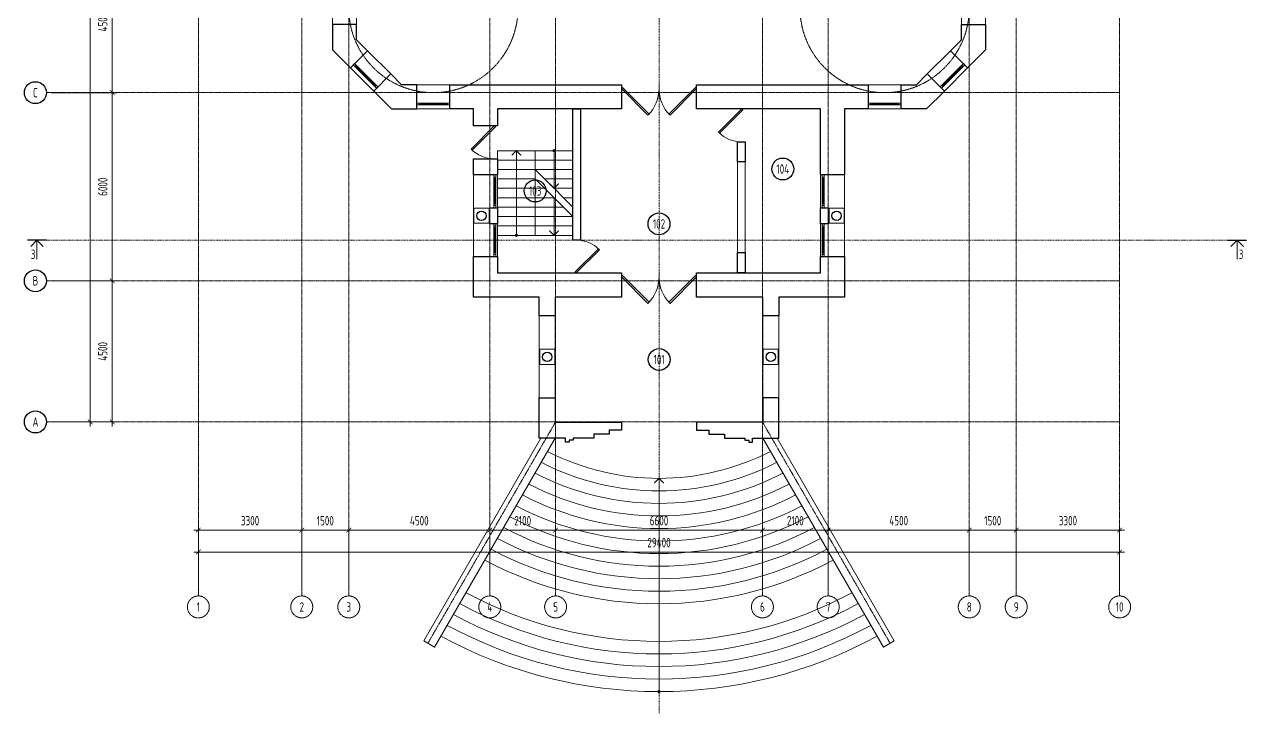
# Model space of a CAD drawing. Header units: millimetres. Extents: x -4890 to 184123, y 36 to 148549.
# Drawn here: x 68460 to 107460, y 36 to 22011 of the extents above; entities that cross this region are included whole.
import ezdxf

# ---------------------------------------------------------------- set-up
doc = ezdxf.new("R2010")
doc.units = ezdxf.units.MM
doc.linetypes.add('CENTERX2', pattern=[101.6, 63.5, -12.7, 12.7, -12.7])
doc.linetypes.add('DASHDOTX2', pattern=[50.8, 25.4, -12.7, 0, -12.7])
for name, color, linetype, lineweight in [('axis', 40, 'CENTERX2', 5), ('Dimension', 4, 'Continuous', 5), ('Door', 36, 'Continuous', 5), ('Marker', 30, 'Continuous', 5), ('Stair', 4, 'Continuous', 5), ('Wall_General', 5, 'Continuous', 30), ('Wall_Satelit', 253, 'Continuous', 5), ('Windows', 250, 'Continuous', 5)]:
    doc.layers.add(name, color=color, linetype=linetype, lineweight=lineweight)
doc.styles.add('OK300', font='isocpeur.ttf', dxfattribs={"width": 0.7, "height": 300})
doc.dimstyles.new('OK100', dxfattribs={"dimtxt": 300, "dimasz": 150, "dimexe": 150, "dimexo": 150, "dimgap": 150, "dimtad": 1, "dimdec": 0, "dimzin": 0, "dimdsep": 46, "dimtxsty": 'OK300', "dimblk": 'ARCHTICK', "dimcen": 150, "dimdle": 150, "dimclrd": 256, "dimclre": 256, "dimclrt": 256, "dimadec": 0, "dimazin": 0, "dimtfac": 1, "dimtdec": 0, "dimtofl": 0, "dimtmove": 0, "dimatfit": 3, "dimldrblk": 'DOT', "dimfxl": 1, "dimtolj": 1, "dimtzin": 0, "dimlwd": -1, "dimlwe": -1, "dimarcsym": 0})

# ---------------------------------------------------------------- blocks, each defined once
blk = doc.blocks.new('_ArchTick')
at = {"color": 0, "linetype": 'ByBlock', "const_width": 0.15}
blk.add_lwpolyline([(-0.5, -0.5), (0.5, 0.5)], dxfattribs=at)
blk = doc.blocks.new('*D179')
at = {"layer": 'Defpoints', "color": 0, "transparency": 16777216}
for p in [(69160, 45636), (69160, 9336), (70560, 9336)]:
    blk.add_point(p, dxfattribs=at)
at = {"layer": 'Dimension', "transparency": 16777216}
for p, q in [((69310, 45636), (70710, 45636)), ((70560, 45786), (70560, 9186)), ((69310, 9336), (70710, 9336))]:
    blk.add_line(p, q, dxfattribs=at)
at = {"layer": 'Dimension', "transparency": 16777216, "xscale": 150, "yscale": 150, "zscale": 150}
for p, rotation in [((70560, 45636), 90), ((70560, 9336), 270)]:
    blk.add_blockref('_ArchTick', p, dxfattribs=dict(at, rotation=rotation))
at = {"layer": 'Dimension', "transparency": 16777216, "insert": (70260, 27486), "char_height": 300, "attachment_point": 5, "rotation": 90, "style": 'OK300'}
blk.add_mtext('\\A1;36300', dxfattribs=at)
blk = doc.blocks.new('_Dot')
at = {"layer": 'Dimension', "color": 0, "lineweight": -2}
blk.add_line((-0.5, 0), (-1, 0), dxfattribs=at)
at = {"layer": 'Dimension', "color": 0, "const_width": 0.5}
blk.add_lwpolyline([(-0.25, 0, 1), (0.25, 0, 1)], format="xyb", close=True, dxfattribs=at)
blk = doc.blocks.new('*D185')
at = {"layer": 'Defpoints', "color": 0, "transparency": 16777216}
for p in [(69160, 24336), (69160, 19836), (71260, 19836)]:
    blk.add_point(p, dxfattribs=at)
at = {"layer": 'Dimension', "transparency": 16777216}
for p, q in [((69310, 24336), (71410, 24336)), ((71260, 24486), (71260, 19686)), ((69310, 19836), (71410, 19836))]:
    blk.add_line(p, q, dxfattribs=at)
at = {"layer": 'Dimension', "transparency": 16777216, "xscale": 150, "yscale": 150, "zscale": 150}
for p, rotation in [((71260, 24336), 90), ((71260, 19836), 270)]:
    blk.add_blockref('_ArchTick', p, dxfattribs=dict(at, rotation=rotation))
at = {"layer": 'Dimension', "transparency": 16777216, "insert": (70960, 22086), "char_height": 300, "attachment_point": 5, "rotation": 90, "style": 'OK300'}
blk.add_mtext('\\A1;4500', dxfattribs=at)
blk = doc.blocks.new('*D186')
at = {"layer": 'Defpoints', "color": 0, "transparency": 16777216}
for p in [(69160, 13836), (69160, 9336), (71260, 9336)]:
    blk.add_point(p, dxfattribs=at)
at = {"layer": 'Dimension', "transparency": 16777216}
for p, q in [((69310, 13836), (71410, 13836)), ((71260, 13986), (71260, 9186)), ((69310, 9336), (71410, 9336))]:
    blk.add_line(p, q, dxfattribs=at)
at = {"layer": 'Dimension', "transparency": 16777216, "xscale": 150, "yscale": 150, "zscale": 150}
for p, rotation in [((71260, 13836), 90), ((71260, 9336), 270)]:
    blk.add_blockref('_ArchTick', p, dxfattribs=dict(at, rotation=rotation))
at = {"layer": 'Dimension', "transparency": 16777216, "insert": (70960, 11586), "char_height": 300, "attachment_point": 5, "rotation": 90, "style": 'OK300'}
blk.add_mtext('\\A1;4500', dxfattribs=at)
blk = doc.blocks.new('*D187')
at = {"layer": 'Defpoints', "color": 0, "transparency": 16777216}
for p in [(103410, 5186), (74010, 3786), (103410, 3786)]:
    blk.add_point(p, dxfattribs=at)
at = {"layer": 'Dimension', "transparency": 16777216}
for p, q in [((73860, 5186), (103560, 5186)), ((74010, 3936), (74010, 5336)), ((103410, 3936), (103410, 5336))]:
    blk.add_line(p, q, dxfattribs=at)
at = {"layer": 'Dimension', "transparency": 16777216, "xscale": 150, "yscale": 150, "zscale": 150, "rotation": 180}
blk.add_blockref('_ArchTick', (74010, 5186), dxfattribs=at)
at = {"layer": 'Dimension', "transparency": 16777216, "xscale": 150, "yscale": 150, "zscale": 150}
blk.add_blockref('_ArchTick', (103410, 5186), dxfattribs=at)
at = {"layer": 'Dimension', "transparency": 16777216, "insert": (88710, 5486), "char_height": 300, "attachment_point": 5, "style": 'OK300'}
blk.add_mtext('\\A1;29400', dxfattribs=at)
blk = doc.blocks.new('*D188')
at = {"layer": 'Defpoints', "color": 0, "transparency": 16777216}
for p in [(77310, 5886), (74010, 3786), (77310, 3786)]:
    blk.add_point(p, dxfattribs=at)
at = {"layer": 'Dimension', "transparency": 16777216}
for p, q in [((73860, 5886), (77460, 5886)), ((74010, 3936), (74010, 6036)), ((77310, 3936), (77310, 6036))]:
    blk.add_line(p, q, dxfattribs=at)
at = {"layer": 'Dimension', "transparency": 16777216, "xscale": 150, "yscale": 150, "zscale": 150, "rotation": 180}
blk.add_blockref('_ArchTick', (74010, 5886), dxfattribs=at)
at = {"layer": 'Dimension', "transparency": 16777216, "xscale": 150, "yscale": 150, "zscale": 150}
blk.add_blockref('_ArchTick', (77310, 5886), dxfattribs=at)
at = {"layer": 'Dimension', "transparency": 16777216, "insert": (75660, 6186), "char_height": 300, "attachment_point": 5, "style": 'OK300'}
blk.add_mtext('\\A1;3300', dxfattribs=at)
blk = doc.blocks.new('*D189')
at = {"layer": 'Defpoints', "color": 0, "transparency": 16777216}
for p in [(83310, 5886), (78810, 3786), (83310, 3786)]:
    blk.add_point(p, dxfattribs=at)
at = {"layer": 'Dimension', "transparency": 16777216}
for p, q in [((78660, 5886), (83460, 5886)), ((78810, 3936), (78810, 6036)), ((83310, 3936), (83310, 6036))]:
    blk.add_line(p, q, dxfattribs=at)
at = {"layer": 'Dimension', "transparency": 16777216, "xscale": 150, "yscale": 150, "zscale": 150, "rotation": 180}
blk.add_blockref('_ArchTick', (78810, 5886), dxfattribs=at)
at = {"layer": 'Dimension', "transparency": 16777216, "xscale": 150, "yscale": 150, "zscale": 150}
blk.add_blockref('_ArchTick', (83310, 5886), dxfattribs=at)
at = {"layer": 'Dimension', "transparency": 16777216, "insert": (81060, 6186), "char_height": 300, "attachment_point": 5, "style": 'OK300'}
blk.add_mtext('\\A1;4500', dxfattribs=at)
blk = doc.blocks.new('*D190')
at = {"layer": 'Defpoints', "color": 0, "transparency": 16777216}
for p in [(85410, 5886), (83310, 3786), (85410, 3786)]:
    blk.add_point(p, dxfattribs=at)
at = {"layer": 'Dimension', "transparency": 16777216}
for p, q in [((83160, 5886), (85560, 5886)), ((83310, 3936), (83310, 6036)), ((85410, 3936), (85410, 6036))]:
    blk.add_line(p, q, dxfattribs=at)
at = {"layer": 'Dimension', "transparency": 16777216, "xscale": 150, "yscale": 150, "zscale": 150, "rotation": 180}
blk.add_blockref('_ArchTick', (83310, 5886), dxfattribs=at)
at = {"layer": 'Dimension', "transparency": 16777216, "xscale": 150, "yscale": 150, "zscale": 150}
blk.add_blockref('_ArchTick', (85410, 5886), dxfattribs=at)
at = {"layer": 'Dimension', "transparency": 16777216, "insert": (84360, 6186), "char_height": 300, "attachment_point": 5, "style": 'OK300'}
blk.add_mtext('\\A1;2100', dxfattribs=at)
blk = doc.blocks.new('*D191')
at = {"layer": 'Defpoints', "color": 0, "transparency": 16777216}
for p in [(92010, 5886), (85410, 3786), (92010, 3786)]:
    blk.add_point(p, dxfattribs=at)
at = {"layer": 'Dimension', "transparency": 16777216}
for p, q in [((85260, 5886), (92160, 5886)), ((85410, 3936), (85410, 6036)), ((92010, 3936), (92010, 6036))]:
    blk.add_line(p, q, dxfattribs=at)
at = {"layer": 'Dimension', "transparency": 16777216, "xscale": 150, "yscale": 150, "zscale": 150, "rotation": 180}
blk.add_blockref('_ArchTick', (85410, 5886), dxfattribs=at)
at = {"layer": 'Dimension', "transparency": 16777216, "xscale": 150, "yscale": 150, "zscale": 150}
blk.add_blockref('_ArchTick', (92010, 5886), dxfattribs=at)
at = {"layer": 'Dimension', "transparency": 16777216, "insert": (88710, 6186), "char_height": 300, "attachment_point": 5, "style": 'OK300'}
blk.add_mtext('\\A1;6600', dxfattribs=at)
blk = doc.blocks.new('*D192')
at = {"layer": 'Defpoints', "color": 0, "transparency": 16777216}
for p in [(94110, 5886), (92010, 3786), (94110, 3786)]:
    blk.add_point(p, dxfattribs=at)
at = {"layer": 'Dimension', "transparency": 16777216}
for p, q in [((91860, 5886), (94260, 5886)), ((92010, 3936), (92010, 6036)), ((94110, 3936), (94110, 6036))]:
    blk.add_line(p, q, dxfattribs=at)
at = {"layer": 'Dimension', "transparency": 16777216, "xscale": 150, "yscale": 150, "zscale": 150, "rotation": 180}
blk.add_blockref('_ArchTick', (92010, 5886), dxfattribs=at)
at = {"layer": 'Dimension', "transparency": 16777216, "xscale": 150, "yscale": 150, "zscale": 150}
blk.add_blockref('_ArchTick', (94110, 5886), dxfattribs=at)
at = {"layer": 'Dimension', "transparency": 16777216, "insert": (93060, 6186), "char_height": 300, "attachment_point": 5, "style": 'OK300'}
blk.add_mtext('\\A1;2100', dxfattribs=at)
blk = doc.blocks.new('*D193')
at = {"layer": 'Defpoints', "color": 0, "transparency": 16777216}
for p in [(98610, 5886), (94110, 3786), (98610, 3786)]:
    blk.add_point(p, dxfattribs=at)
at = {"layer": 'Dimension', "transparency": 16777216}
for p, q in [((93960, 5886), (98760, 5886)), ((94110, 3936), (94110, 6036)), ((98610, 3936), (98610, 6036))]:
    blk.add_line(p, q, dxfattribs=at)
at = {"layer": 'Dimension', "transparency": 16777216, "xscale": 150, "yscale": 150, "zscale": 150, "rotation": 180}
blk.add_blockref('_ArchTick', (94110, 5886), dxfattribs=at)
at = {"layer": 'Dimension', "transparency": 16777216, "xscale": 150, "yscale": 150, "zscale": 150}
blk.add_blockref('_ArchTick', (98610, 5886), dxfattribs=at)
at = {"layer": 'Dimension', "transparency": 16777216, "insert": (96360, 6186), "char_height": 300, "attachment_point": 5, "style": 'OK300'}
blk.add_mtext('\\A1;4500', dxfattribs=at)
blk = doc.blocks.new('*D194')
at = {"layer": 'Defpoints', "color": 0, "transparency": 16777216}
for p in [(103410, 5886), (100110, 3786), (103410, 3786)]:
    blk.add_point(p, dxfattribs=at)
at = {"layer": 'Dimension', "transparency": 16777216}
for p, q in [((99960, 5886), (103560, 5886)), ((100110, 3936), (100110, 6036)), ((103410, 3936), (103410, 6036))]:
    blk.add_line(p, q, dxfattribs=at)
at = {"layer": 'Dimension', "transparency": 16777216, "xscale": 150, "yscale": 150, "zscale": 150, "rotation": 180}
blk.add_blockref('_ArchTick', (100110, 5886), dxfattribs=at)
at = {"layer": 'Dimension', "transparency": 16777216, "xscale": 150, "yscale": 150, "zscale": 150}
blk.add_blockref('_ArchTick', (103410, 5886), dxfattribs=at)
at = {"layer": 'Dimension', "transparency": 16777216, "insert": (101760, 6186), "char_height": 300, "attachment_point": 5, "style": 'OK300'}
blk.add_mtext('\\A1;3300', dxfattribs=at)
blk = doc.blocks.new('*D195')
at = {"layer": 'Defpoints', "color": 0, "transparency": 16777216}
for p in [(69160, 19836), (71260, 19836), (69160, 13836)]:
    blk.add_point(p, dxfattribs=at)
at = {"layer": 'Dimension', "transparency": 16777216}
for p, q in [((71260, 13686), (71260, 19986)), ((69310, 19836), (71410, 19836)), ((69310, 13836), (71410, 13836))]:
    blk.add_line(p, q, dxfattribs=at)
at = {"layer": 'Dimension', "transparency": 16777216, "xscale": 150, "yscale": 150, "zscale": 150}
for p, rotation in [((71260, 19836), 90), ((71260, 13836), 270)]:
    blk.add_blockref('_ArchTick', p, dxfattribs=dict(at, rotation=rotation))
at = {"layer": 'Dimension', "transparency": 16777216, "insert": (70960, 16836), "char_height": 300, "attachment_point": 5, "rotation": 90, "style": 'OK300'}
blk.add_mtext('\\A1;6000', dxfattribs=at)
blk = doc.blocks.new('*D197')
at = {"layer": 'Defpoints', "color": 0, "transparency": 16777216}
for p in [(78810, 5886), (77310, 3786), (78810, 3786)]:
    blk.add_point(p, dxfattribs=at)
at = {"layer": 'Dimension', "transparency": 16777216}
for p, q in [((77160, 5886), (78960, 5886)), ((77310, 3936), (77310, 6036)), ((78810, 3936), (78810, 6036))]:
    blk.add_line(p, q, dxfattribs=at)
at = {"layer": 'Dimension', "transparency": 16777216, "xscale": 150, "yscale": 150, "zscale": 150, "rotation": 180}
blk.add_blockref('_ArchTick', (77310, 5886), dxfattribs=at)
at = {"layer": 'Dimension', "transparency": 16777216, "xscale": 150, "yscale": 150, "zscale": 150}
blk.add_blockref('_ArchTick', (78810, 5886), dxfattribs=at)
at = {"layer": 'Dimension', "transparency": 16777216, "insert": (78060, 6186), "char_height": 300, "attachment_point": 5, "style": 'OK300'}
blk.add_mtext('\\A1;1500', dxfattribs=at)
blk = doc.blocks.new('*D198')
at = {"layer": 'Defpoints', "color": 0, "transparency": 16777216}
for p in [(100110, 5886), (98610, 3786), (100110, 3786)]:
    blk.add_point(p, dxfattribs=at)
at = {"layer": 'Dimension', "transparency": 16777216}
for p, q in [((98460, 5886), (100260, 5886)), ((98610, 3936), (98610, 6036)), ((100110, 3936), (100110, 6036))]:
    blk.add_line(p, q, dxfattribs=at)
at = {"layer": 'Dimension', "transparency": 16777216, "xscale": 150, "yscale": 150, "zscale": 150, "rotation": 180}
blk.add_blockref('_ArchTick', (98610, 5886), dxfattribs=at)
at = {"layer": 'Dimension', "transparency": 16777216, "xscale": 150, "yscale": 150, "zscale": 150}
blk.add_blockref('_ArchTick', (100110, 5886), dxfattribs=at)
at = {"layer": 'Dimension', "transparency": 16777216, "insert": (99360, 6186), "char_height": 300, "attachment_point": 5, "style": 'OK300'}
blk.add_mtext('\\A1;1500', dxfattribs=at)
blk = doc.blocks.new('*U64')
for p, q in [((0, 0), (0, -100)), ((-1000, 0), (-1000, -100))]:
    blk.add_line(p, q)
blk.add_lwpolyline([(0, 0), (-707, 707), (-738, 676), (-31, -31)], close=True)
blk.add_arc((0, 0), 1000, 135, 180)
blk = doc.blocks.new('*U63')
for p, q in [((0, 0), (0, -100)), ((1000, 0), (1000, -100))]:
    blk.add_line(p, q)
blk.add_lwpolyline([(0, 0), (707, 707), (738, 676), (31, -31)], close=True)
blk.add_arc((0, 0), 1000, 0, 45)

msp = doc.modelspace()

# ---------------------------------------------------------------- linework, layer by layer
at = {"layer": 'axis', "ltscale": 0.5}
for p, q in [((85409.7, 9336.3), (81333.7, 2276.5)), ((92009.7, 9336.3), (96085.6, 2276.5))]:
    msp.add_line(p, q, dxfattribs=at)
for points in [[(74009.7, 3786.3), (74009.7, 45636.3)], [(77309.7, 3786.3), (77309.7, 45636.3)], [(78809.7, 3786.3), (78809.7, 45636.3)], [(83309.7, 3786.3), (83309.7, 45636.3)], [(85409.7, 3786.3), (85409.7, 45636.3)], [(92009.7, 3786.3), (92009.7, 45636.3)], [(94109.7, 3786.3), (94109.7, 45636.3)], [(98609.7, 3786.3), (98609.7, 45636.3)], [(100109.7, 3786.3), (100109.7, 45636.3)], [(103409.7, 3786.3), (103409.7, 45636.3)], [(69159.7, 19836.3), (103409.7, 19836.3)], [(69159.7, 13836.3), (103409.7, 13836.3)], [(69159.7, 9336.3), (103409.7, 9336.3)]]:
    msp.add_lwpolyline(points, dxfattribs=at)
for centre in [(81509.7, 22536.3), (95909.7, 22536.3)]:
    msp.add_circle(centre, 2700, dxfattribs=at)
at = {"layer": 'axis', "color": 18, "linetype": 'Continuous', "lineweight": 30, "true_color": 0x000000}
for centre in [(68809.7, 19836.3), (68809.7, 13836.3), (68809.7, 9336.3)]:
    msp.add_circle(centre, 350, dxfattribs=at)
at = {"layer": 'axis', "color": 18, "true_color": 0x000000}
for centre in [(74009.7, 3436.3), (77309.7, 3436.3), (78809.7, 3436.3), (83309.7, 3436.3), (85409.7, 3436.3), (92009.7, 3436.3), (94109.7, 3436.3), (98609.7, 3436.3), (100109.7, 3436.3), (103409.7, 3436.3)]:
    msp.add_circle(centre, 350, dxfattribs=at)
at = {"layer": 'Marker', "linetype": 'DASHDOTX2'}
for p, q in [((88709.7, 48986.3), (88709.7, 36.3)), ((106859.7, 15131.3), (69159.7, 15131.3))]:
    msp.add_line(p, q, dxfattribs=at)
at = {"layer": 'Marker', "color": 18, "lineweight": 30, "true_color": 0x000000}
for points in [[(69159.7, 15131.3), (68559.7, 15131.3)], [(69059.7, 14931.3), (68859.7, 15131.3), (68659.7, 14931.3)], [(106859.7, 15131.3), (107459.7, 15131.3)], [(106959.7, 14931.3), (107159.7, 15131.3), (107359.7, 14931.3)]]:
    msp.add_lwpolyline(points, dxfattribs=at)
at = {"layer": 'Marker', "color": 18, "true_color": 0x000000}
for points in [[(68859.7, 15131.3), (68859.7, 14531.3)], [(107159.7, 15131.3), (107159.7, 14531.3)]]:
    msp.add_lwpolyline(points, dxfattribs=at)
at = {"layer": 'Marker', "linetype": 'Continuous', "lineweight": 30}
for centre in [(92659.7, 17401.3), (84759.7, 16701.3), (88709.7, 15651.3), (88714.7, 11326.3)]:
    msp.add_circle(centre, 350, dxfattribs=at)
at = {"layer": 'Stair'}
for points in [[(84759.7, 17686.3), (84759.7, 17986.3), (83559.7, 17986.3), (83559.7, 17686.3)], [(85959.7, 17686.3), (85959.7, 17986.3), (84759.7, 17986.3), (84759.7, 17686.3)], [(84759.7, 17386.3), (84759.7, 17686.3), (83559.7, 17686.3), (83559.7, 17386.3)], [(85959.7, 17386.3), (85959.7, 17686.3), (84759.7, 17686.3), (84759.7, 17386.3)], [(84759.7, 17086.3), (84759.7, 17386.3), (83559.7, 17386.3), (83559.7, 17086.3)], [(85959.7, 17086.3), (85959.7, 17386.3), (84759.7, 17386.3), (85059.7, 17086.3)], [(84759.7, 16786.3), (84759.7, 17086.3), (83559.7, 17086.3), (83559.7, 16786.3)], [(84759.7, 16486.3), (84759.7, 16786.3), (83559.7, 16786.3), (83559.7, 16486.3)], [(84759.7, 17086.3), (84759.7, 16786.3), (85059.7, 16786.3)], [(84759.7, 16786.3), (84759.7, 16486.3), (85359.7, 16486.3), (85059.7, 16786.3)], [(85959.7, 16786.3), (85959.7, 17086.3), (85059.7, 17086.3), (85359.7, 16786.3)], [(85959.7, 16486.3), (85959.7, 16786.3), (85359.7, 16786.3), (85659.7, 16486.3)], [(84759.7, 16186.3), (84759.7, 16486.3), (83559.7, 16486.3), (83559.7, 16186.3)], [(84759.7, 16486.3), (84759.7, 16186.3), (85659.7, 16186.3), (85359.7, 16486.3)], [(85959.7, 16186.3), (85959.7, 16486.3), (85659.7, 16486.3)], [(84759.7, 15886.3), (84759.7, 16186.3), (83559.7, 16186.3), (83559.7, 15886.3)], [(84759.7, 16186.3), (84759.7, 15886.3), (85959.7, 15886.3), (85659.7, 16186.3)], [(84759.7, 15586.3), (84759.7, 15886.3), (83559.7, 15886.3), (83559.7, 15586.3)], [(85959.7, 15586.3), (85959.7, 15886.3), (84759.7, 15886.3), (84759.7, 15586.3)], [(84759.7, 15286.3), (84759.7, 15586.3), (83559.7, 15586.3), (83559.7, 15286.3)], [(85959.7, 15286.3), (85959.7, 15586.3), (84759.7, 15586.3), (84759.7, 15286.3)], [(85398.1, 8816.3), (81550.2, 2151.5), (81203.8, 2351.5), (84936.2, 8816.3)], [(92021.2, 8816.3), (95869.1, 2151.5), (96215.5, 2351.5), (92483.1, 8816.3)]]:
    msp.add_lwpolyline(points, close=True, dxfattribs=at)
at = {"layer": 'Stair', "const_width": 40}
for points in [[(84309.7, 17836.3), (84159.7, 17986.3), (84009.7, 17836.3)], [(85209.7, 16936.3), (85359.7, 16786.3), (85509.7, 16936.3)], [(85209.7, 15436.3), (85359.7, 15286.3), (85509.7, 15436.3)], [(88859.7, 7386.3), (88709.7, 7536.3), (88559.7, 7386.3)]]:
    msp.add_lwpolyline(points, dxfattribs=at)
at = {"layer": 'Stair'}
for points in [[(84159.7, 17986.3), (84159.7, 15286.3)], [(85359.7, 16786.3), (85359.7, 17986.3)], [(85359.7, 15286.3), (85359.7, 16486.3)], [(88709.7, 7536.3), (88709.7, 736.3)]]:
    msp.add_lwpolyline(points, dxfattribs=at)
at = {"layer": 'Stair', "const_width": 50}
for points in [[(85359.7, 18011.3, 1), (85359.7, 17961.3, 1)], [(84159.7, 15261.3, 1), (84159.7, 15311.3, 1)], [(88709.7, 711.3, 1), (88709.7, 761.3, 1)]]:
    msp.add_lwpolyline(points, format="xyb", close=True, dxfattribs=at)
at = {"layer": 'Stair'}
for radius, start, end in [(7790, 242.84843, 297.15157), (8190, 242.70921, 297.29079), (8590, 242.58296, 297.41704), (8990, 242.46796, 297.53204), (9790, 242.26618, 297.73382), (9390, 242.36277, 297.63723), (10190, 242.17718, 297.82282), (10590, 242.09491, 297.90509), (10990, 242.01863, 297.98137), (11390, 241.94771, 298.05229), (11790, 241.8816, 298.1184), (13390, 241.6567, 298.3433), (12990, 241.70773, 298.29227), (13790, 241.60863, 298.39137), (14190, 241.56328, 298.43672), (14590, 241.52041, 298.47959)]:
    msp.add_arc((88709.7, 15326.3), radius, start, end, dxfattribs=at)
at = {"layer": 'Wall_General'}
for points in [[(79059.7, 22011.3), (78289.7, 22011.3), (78289.7, 21202.7), (78861.7, 20630.7), (79406.1, 21175.2), (79059.7, 21521.7)], [(98359.7, 22011.3), (99129.7, 22011.3), (99129.7, 21202.7), (98557.7, 20630.7), (98013.2, 21175.2), (98359.7, 21521.7)], [(80148.6, 20432.7), (79604.1, 19888.3), (80176.1, 19316.3), (80984.7, 19316.3), (80984.7, 20086.3), (80495, 20086.3)], [(97270.8, 20432.7), (97815.2, 19888.3), (97243.2, 19316.3), (96434.7, 19316.3), (96434.7, 20086.3), (96924.3, 20086.3)], [(82789.7, 18776.3), (82789.7, 19316.3), (82034.7, 19316.3), (82034.7, 20086.3), (87509.7, 20086.3), (87509.7, 19316.3), (83559.7, 19316.3), (83559.7, 18776.3)], [(93859.7, 17216.3), (93859.7, 19316.3), (89909.7, 19316.3), (89909.7, 20086.3), (95384.7, 20086.3), (95384.7, 19316.3), (94629.7, 19316.3), (94629.7, 17216.3)], [(86209.7, 19316.3), (86209.7, 15136.3), (85959.7, 15136.3), (85959.7, 19316.3)], [(91209.7, 17626.3), (91209.7, 18266.3), (91459.7, 18266.3), (91459.7, 17626.3)], [(82789.7, 17216.3), (82789.7, 17726.3), (83559.7, 17726.3), (83559.7, 17216.3)], [(83309.7, 15656.3), (83309.7, 16166.3), (83559.7, 16166.3), (83559.7, 15656.3)], [(93859.7, 15656.3), (93859.7, 16166.3), (94109.7, 16166.3), (94109.7, 15656.3)], [(84889.7, 12716.3), (84889.7, 13316.3), (82789.7, 13316.3), (82789.7, 14606.3), (83559.7, 14606.3), (83559.7, 14086.3), (87509.7, 14086.3), (87509.7, 13316.3), (85399.7, 13316.3), (85399.7, 12716.3)], [(92019.7, 12716.3), (92019.7, 13316.3), (89909.7, 13316.3), (89909.7, 14086.3), (93859.7, 14086.3), (93859.7, 14606.3), (94629.7, 14606.3), (94629.7, 13316.3), (92529.7, 13316.3), (92529.7, 12716.3)], [(91459.7, 14736.3), (91459.7, 14086.3), (91209.7, 14086.3), (91209.7, 14736.3)], [(87509.7, 9326.3), (87509.7, 9076.3), (87119.7, 9076.3), (87119.7, 8946.3), (86624.7, 8946.3), (86624.7, 8816.3), (85974.7, 8816.3), (85974.7, 8751.3), (85844.7, 8751.3), (85844.7, 8686.3), (85724.7, 8686.3), (85724.7, 8816.3), (84889.7, 8816.3), (84889.7, 10106.3), (85399.7, 10106.3), (85399.7, 9326.3)], [(89909.7, 9326.3), (89909.7, 9076.3), (90299.7, 9076.3), (90299.7, 8946.3), (90794.7, 8946.3), (90794.7, 8816.3), (91444.7, 8816.3), (91444.7, 8751.3), (91574.7, 8751.3), (91574.7, 8686.3), (91694.7, 8686.3), (91694.7, 8816.3), (92529.7, 8816.3), (92529.7, 10106.3), (92019.7, 10106.3), (92019.7, 9326.3)]]:
    msp.add_lwpolyline(points, close=True, dxfattribs=at)
for centre in [(83044.7, 15911.3), (94374.7, 15911.3), (85144.7, 11411.3), (92274.7, 11411.3)]:
    msp.add_circle(centre, 150, dxfattribs=at)
at = {"layer": 'Wall_Satelit'}
for points in [[(78289.7, 23061.3), (79059.7, 23061.3), (79059.7, 22011.3), (78289.7, 22011.3)], [(99129.7, 23061.3), (98359.7, 23061.3), (98359.7, 22011.3), (99129.7, 22011.3)], [(78861.7, 20630.7), (79604.1, 19888.3), (80148.6, 20432.7), (79406.1, 21175.2)], [(98557.7, 20630.7), (97815.2, 19888.3), (97270.8, 20432.7), (98013.2, 21175.2)], [(80984.7, 19316.3), (82034.7, 19316.3), (82034.7, 20086.3), (80984.7, 20086.3)], [(96434.7, 19316.3), (95384.7, 19316.3), (95384.7, 20086.3), (96434.7, 20086.3)], [(91209.7, 14736.3), (91459.7, 14736.3), (91459.7, 17626.3), (91209.7, 17626.3)], [(82789.7, 17216.3), (83559.7, 17216.3), (83559.7, 14606.3), (82789.7, 14606.3)], [(93859.7, 17216.3), (94629.7, 17216.3), (94629.7, 14606.3), (93859.7, 14606.3)], [(82804.7, 15671.3), (83284.7, 15671.3), (83284.7, 16151.3), (82804.7, 16151.3)], [(94134.7, 15671.3), (94614.7, 15671.3), (94614.7, 16151.3), (94134.7, 16151.3)], [(84889.7, 10106.3), (85399.7, 10106.3), (85399.7, 12716.3), (84889.7, 12716.3)], [(92019.7, 12716.3), (92529.7, 12716.3), (92529.7, 10106.3), (92019.7, 10106.3)], [(84904.7, 11171.3), (85384.7, 11171.3), (85384.7, 11651.3), (84904.7, 11651.3)], [(92034.7, 11171.3), (92514.7, 11171.3), (92514.7, 11651.3), (92034.7, 11651.3)]]:
    msp.add_lwpolyline(points, close=True, dxfattribs=at)
at = {"layer": 'Windows'}
for points in [[(79045.5, 20715.6), (78996, 20765.1), (78953.6, 20722.6), (79003.1, 20673.2)], [(79003.1, 20673.2), (79646.5, 20029.7), (79653.6, 20036.8), (79010.1, 20680.2)], [(79080.9, 20680.2), (79045.5, 20715.6), (79010.1, 20680.2), (79045.5, 20644.9)], [(79646.5, 20100.4), (79073.8, 20673.2), (79080.9, 20680.2), (79653.6, 20107.5)], [(97772.8, 20100.4), (98345.6, 20673.2), (98338.5, 20680.2), (97765.7, 20107.5)], [(98416.3, 20673.2), (97772.8, 20029.7), (97765.7, 20036.8), (98409.2, 20680.2)], [(98338.5, 20680.2), (98373.8, 20715.6), (98409.2, 20680.2), (98373.8, 20644.9)], [(98373.8, 20715.6), (98423.3, 20765.1), (98465.8, 20722.6), (98416.3, 20673.2)], [(79625.3, 20079.2), (79052.6, 20651.9), (79045.5, 20644.9), (79618.3, 20072.1)], [(97794, 20079.2), (98366.8, 20651.9), (98373.8, 20644.9), (97801.1, 20072.1)], [(79689, 20072.1), (79653.6, 20107.5), (79618.3, 20072.1), (79653.6, 20036.8)], [(79689, 20072.1), (79738.5, 20022.6), (79696, 19980.2), (79646.5, 20029.7)], [(97730.4, 20072.1), (97680.9, 20022.6), (97723.3, 19980.2), (97772.8, 20029.7)], [(97730.4, 20072.1), (97765.7, 20107.5), (97801.1, 20072.1), (97765.7, 20036.8)], [(81054.7, 19506.3), (80984.7, 19506.3), (80984.7, 19446.3), (81054.7, 19446.3)], [(81104.7, 19506.3), (81054.7, 19506.3), (81054.7, 19456.3), (81104.7, 19456.3)], [(81914.7, 19496.3), (81104.7, 19496.3), (81104.7, 19506.3), (81914.7, 19506.3)], [(81964.7, 19506.3), (81914.7, 19506.3), (81914.7, 19456.3), (81964.7, 19456.3)], [(81964.7, 19506.3), (82034.7, 19506.3), (82034.7, 19446.3), (81964.7, 19446.3)], [(95454.7, 19506.3), (95384.7, 19506.3), (95384.7, 19446.3), (95454.7, 19446.3)], [(95454.7, 19506.3), (95504.7, 19506.3), (95504.7, 19456.3), (95454.7, 19456.3)], [(95504.7, 19496.3), (96314.7, 19496.3), (96314.7, 19506.3), (95504.7, 19506.3)], [(96314.7, 19506.3), (96364.7, 19506.3), (96364.7, 19456.3), (96314.7, 19456.3)], [(96364.7, 19506.3), (96434.7, 19506.3), (96434.7, 19446.3), (96364.7, 19446.3)], [(81054.7, 19446.3), (81964.7, 19446.3), (81964.7, 19456.3), (81054.7, 19456.3)], [(81914.7, 19466.3), (81104.7, 19466.3), (81104.7, 19456.3), (81914.7, 19456.3)], [(96364.7, 19446.3), (95454.7, 19446.3), (95454.7, 19456.3), (96364.7, 19456.3)], [(95504.7, 19466.3), (96314.7, 19466.3), (96314.7, 19456.3), (95504.7, 19456.3)], [(83499.7, 17146.3), (83499.7, 17216.3), (83439.7, 17216.3), (83439.7, 17146.3)], [(93919.7, 17146.3), (93919.7, 17216.3), (93979.7, 17216.3), (93979.7, 17146.3)], [(83439.7, 17146.3), (83439.7, 16236.3), (83449.7, 16236.3), (83449.7, 17146.3)], [(83499.7, 17096.3), (83499.7, 17146.3), (83449.7, 17146.3), (83449.7, 17096.3)], [(83459.7, 16286.3), (83459.7, 17096.3), (83449.7, 17096.3), (83449.7, 16286.3)], [(83489.7, 16286.3), (83489.7, 17096.3), (83499.7, 17096.3), (83499.7, 16286.3)], [(93919.7, 17096.3), (93919.7, 17146.3), (93969.7, 17146.3), (93969.7, 17096.3)], [(93929.7, 16286.3), (93929.7, 17096.3), (93919.7, 17096.3), (93919.7, 16286.3)], [(93959.7, 16286.3), (93959.7, 17096.3), (93969.7, 17096.3), (93969.7, 16286.3)], [(93979.7, 17146.3), (93979.7, 16236.3), (93969.7, 16236.3), (93969.7, 17146.3)], [(83499.7, 16236.3), (83499.7, 16166.3), (83439.7, 16166.3), (83439.7, 16236.3)], [(83499.7, 16236.3), (83499.7, 16286.3), (83449.7, 16286.3), (83449.7, 16236.3)], [(93919.7, 16236.3), (93919.7, 16286.3), (93969.7, 16286.3), (93969.7, 16236.3)], [(93919.7, 16236.3), (93919.7, 16166.3), (93979.7, 16166.3), (93979.7, 16236.3)], [(83499.7, 15586.3), (83499.7, 15656.3), (83439.7, 15656.3), (83439.7, 15586.3)], [(93919.7, 15586.3), (93919.7, 15656.3), (93979.7, 15656.3), (93979.7, 15586.3)], [(83439.7, 14676.3), (83439.7, 15586.3), (83449.7, 15586.3), (83449.7, 14676.3)], [(83499.7, 15586.3), (83499.7, 15536.3), (83449.7, 15536.3), (83449.7, 15586.3)], [(83459.7, 15536.3), (83459.7, 14726.3), (83449.7, 14726.3), (83449.7, 15536.3)], [(83489.7, 15536.3), (83489.7, 14726.3), (83499.7, 14726.3), (83499.7, 15536.3)], [(93919.7, 15586.3), (93919.7, 15536.3), (93969.7, 15536.3), (93969.7, 15586.3)], [(93929.7, 15536.3), (93929.7, 14726.3), (93919.7, 14726.3), (93919.7, 15536.3)], [(93959.7, 15536.3), (93959.7, 14726.3), (93969.7, 14726.3), (93969.7, 15536.3)], [(93979.7, 14676.3), (93979.7, 15586.3), (93969.7, 15586.3), (93969.7, 14676.3)], [(83499.7, 14676.3), (83499.7, 14606.3), (83439.7, 14606.3), (83439.7, 14676.3)], [(83499.7, 14726.3), (83499.7, 14676.3), (83449.7, 14676.3), (83449.7, 14726.3)], [(93919.7, 14726.3), (93919.7, 14676.3), (93969.7, 14676.3), (93969.7, 14726.3)], [(93919.7, 14676.3), (93919.7, 14606.3), (93979.7, 14606.3), (93979.7, 14676.3)]]:
    msp.add_lwpolyline(points, close=True, dxfattribs=at)

# ---------------------------------------------------------------- block references
at = {"layer": 'Door'}
for name, p, xscale, yscale, zscale, rotation in [('*U63', (87509.7, 19966.3), -1.199999999999989, 1.199999999995953, 1.199999999996674, 180), ('*U63', (89909.7, 19966.3), 1.199999999999989, 1.199999999999989, 1.199999999999989, 180), ('*U64', (91354.7, 19316.3), 1.05000000000291, 1.05000000000291, 1.05000000000291, 90), ('*U64', (83454.7, 18776.3), 1.05000000000291, 1.05000000000291, 1.05000000000291, 90), ('*U64', (86064.7, 14086.3), 1.05000000000291, 1.05000000000291, 1.05000000000291, 270), ('*U63', (87509.7, 13966.3), -1.199999999999989, 1.19999999999618, 1.199999999996674, 180), ('*U63', (89909.7, 13966.3), 1.199999999999989, 1.199999999999989, 1.199999999999989, 180)]:
    msp.add_blockref(name, p, dxfattribs=dict(at, xscale=xscale, yscale=yscale, zscale=zscale, rotation=rotation))

# ---------------------------------------------------------------- texts
at = {"layer": 'axis', "color": 18, "true_color": 0x000000, "char_height": 300, "attachment_point": 5, "style": 'OK300'}
for s, insert in [('C', (68809.7, 19836.3)), ('B', (68809.7, 13836.3)), ('{\\fISOCPEUR|b0|i0|c204|p34;А}', (68809.7, 9336.3)), ('1', (74009.7, 3436.3)), ('2', (77309.7, 3436.3)), ('3', (78809.7, 3436.3)), ('4', (83309.7, 3436.3)), ('5', (85409.7, 3436.3)), ('6', (92009.7, 3436.3)), ('7', (94109.7, 3436.3)), ('8', (98609.7, 3436.3)), ('9', (100109.7, 3436.3)), ('10', (103409.7, 3436.3))]:
    msp.add_mtext(s, dxfattribs=dict(at, insert=insert))
at = {"layer": 'Marker', "char_height": 300, "attachment_point": 5, "style": 'OK300'}
for s, insert in [('104', (92659.7, 17401.3)), ('103', (84759.7, 16701.3)), ('102', (88709.7, 15651.3)), ('101', (88714.7, 11326.3))]:
    msp.add_mtext(s, dxfattribs=dict(at, insert=insert))
at = {"layer": 'Marker', "color": 18, "linetype": 'Continuous', "true_color": 0x000000, "char_height": 300, "style": 'OK300'}
for insert, attachment_point in [((68809.7, 14531.3), 9), ((107209.7, 14531.3), 7)]:
    msp.add_mtext('3', dxfattribs=dict(at, insert=insert, attachment_point=attachment_point))

# ---------------------------------------------------------------- dimensions: what is measured, and where the dimension line sits
at = {"layer": 'Dimension'}
for base, p1, p2, picture, middle in [((70559.7, 9336.3), (69159.7, 45636.3), (69159.7, 9336.3), '*D179', (70259.7, 27486.3)), ((71259.7, 19836.3), (69159.7, 13836.3), (69159.7, 19836.3), '*D195', (70959.7, 16836.3))]:
    dim = msp.add_linear_dim(base=base, p1=p1, p2=p2, angle=90, dimstyle='OK100', dxfattribs=at)
    dim.commit()
    dim.dimension.update_dxf_attribs({"geometry": picture, "text_midpoint": middle})
for base, p1, p2, picture, middle in [((71259.7, 19836.3), (69159.7, 24336.3), (69159.7, 19836.3), '*D185', (70959.7, 22086.3)), ((71259.7, 9336.3), (69159.7, 13836.3), (69159.7, 9336.3), '*D186', (70959.7, 11586.3))]:
    dim = msp.add_linear_dim(base=base, p1=p1, p2=p2, angle=90, dimstyle='OK100', override={"dimtmove": 1}, dxfattribs=at)
    dim.commit()
    dim.dimension.update_dxf_attribs({"geometry": picture, "text_midpoint": middle})
for base, p1, p2, picture, middle in [((77309.7, 5886.3), (74009.7, 3786.3), (77309.7, 3786.3), '*D188', (75659.7, 6186.3)), ((78809.7, 5886.3), (77309.7, 3786.3), (78809.7, 3786.3), '*D197', (78059.7, 6186.3)), ((100109.7, 5886.3), (98609.7, 3786.3), (100109.7, 3786.3), '*D198', (99359.7, 6186.3)), ((103409.7, 5186.3), (74009.7, 3786.3), (103409.7, 3786.3), '*D187', (88709.7, 5486.3))]:
    dim = msp.add_linear_dim(base=base, p1=p1, p2=p2, dimstyle='OK100', dxfattribs=at)
    dim.commit()
    dim.dimension.update_dxf_attribs({"geometry": picture, "text_midpoint": middle})
for base, p1, p2, picture, middle in [((83309.7, 5886.3), (78809.7, 3786.3), (83309.7, 3786.3), '*D189', (81059.7, 6186.3)), ((85409.7, 5886.3), (83309.7, 3786.3), (85409.7, 3786.3), '*D190', (84359.7, 6186.3)), ((92009.7, 5886.3), (85409.7, 3786.3), (92009.7, 3786.3), '*D191', (88709.7, 6186.3)), ((94109.7, 5886.3), (92009.7, 3786.3), (94109.7, 3786.3), '*D192', (93059.7, 6186.3)), ((98609.7, 5886.3), (94109.7, 3786.3), (98609.7, 3786.3), '*D193', (96359.7, 6186.3)), ((103409.7, 5886.3), (100109.7, 3786.3), (103409.7, 3786.3), '*D194', (101759.7, 6186.3))]:
    dim = msp.add_linear_dim(base=base, p1=p1, p2=p2, dimstyle='OK100', override={"dimtmove": 1}, dxfattribs=at)
    dim.commit()
    dim.dimension.update_dxf_attribs({"geometry": picture, "text_midpoint": middle})

doc.saveas('drawing.dxf')
